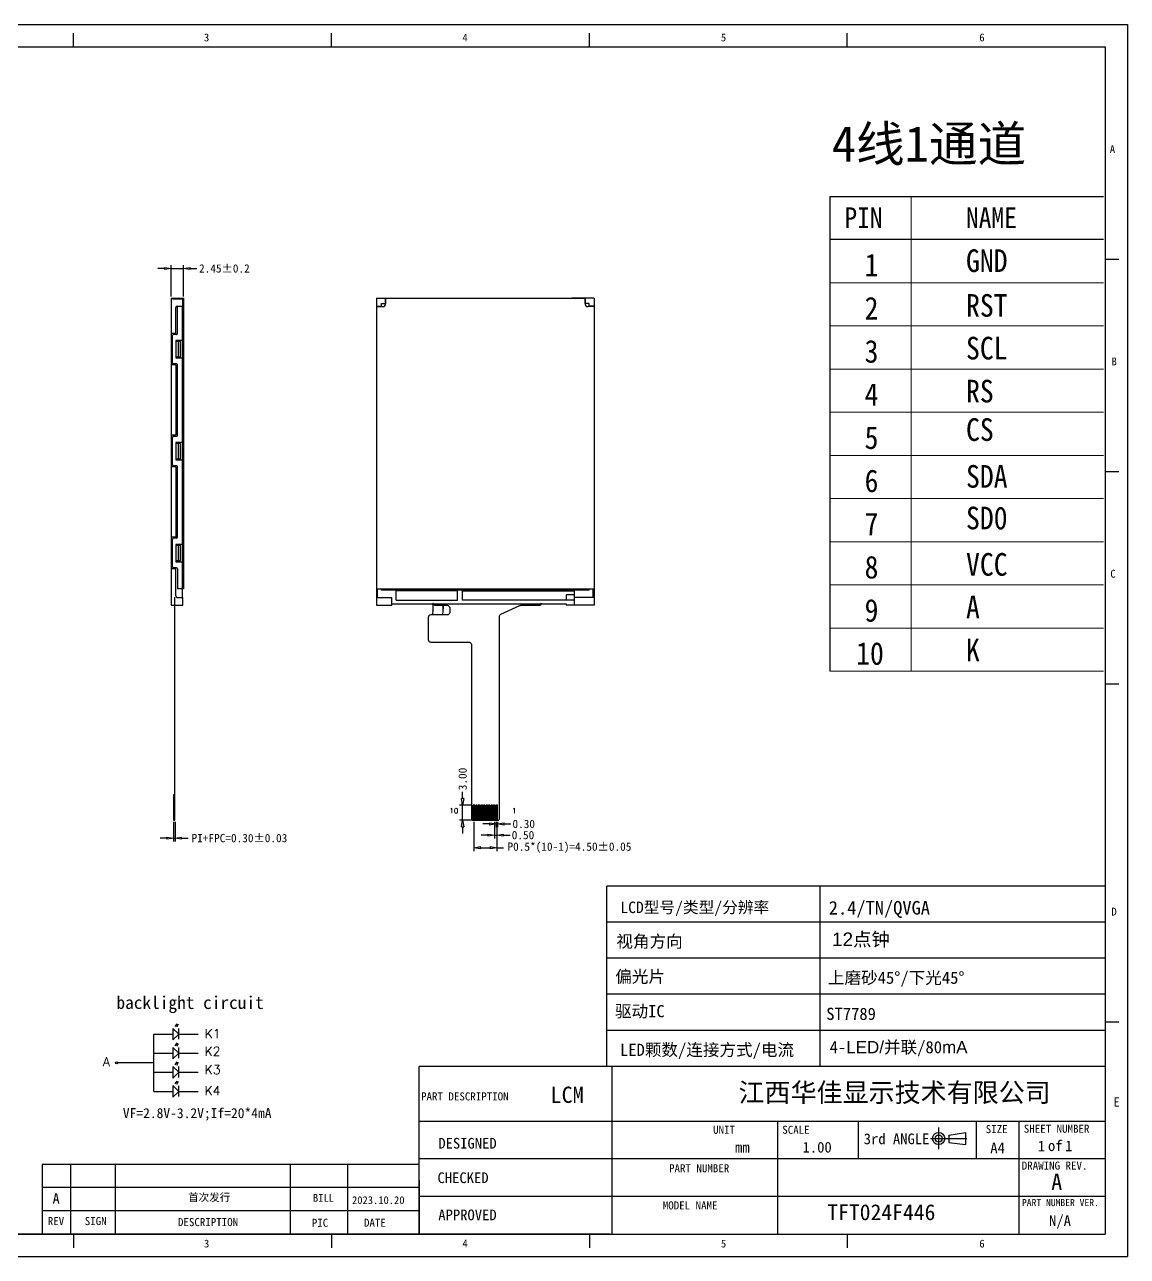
# Model space of a CAD drawing. Header units: millimetres. Extents: x 784 to 1395, y 502 to 744.
# Drawn here: x 1178.5 to 1394.9, y 502.3 to 744 of the extents above; entities that cross this region are included whole.
import ezdxf
from ezdxf.enums import TextEntityAlignment as Align

# ---------------------------------------------------------------- set-up
doc = ezdxf.new("R2010")
doc.units = ezdxf.units.MM
for name, color, linetype in [('BL-Housing', 154, 'Continuous'), ('BL-Reflector', 87, 'Continuous'), ('DIM（标注）', 3, 'Continuous'), ('FPC', 60, 'Continuous'), ('Housing', 7, 'Continuous'), ('LCD', 6, 'Continuous'), ('标 注', 3, 'Continuous')]:
    doc.layers.add(name, color=color, linetype=linetype)
doc.styles.get("Standard").update_dxf_attribs({"font": 'txt', "bigfont": 'gbcbig.shx'})
doc.styles.add('STYLE1', font='', dxfattribs={"width": 0.7})
doc.styles.add('宋', font='', dxfattribs={"height": 2})
doc.styles.add('宋体', font='')
doc.styles.add('黑体', font='')
doc.styles.get('STYLE1').set_extended_font_data('SimSun')
doc.styles.get('宋').set_extended_font_data('SimSun')
doc.styles.get('宋体').set_extended_font_data('SimSun')
doc.styles.get('黑体').set_extended_font_data('楷体_GB2312')
doc.dimstyles.new('标准', dxfattribs={"dimscale": 0.65, "dimtxt": 2.5, "dimasz": 2, "dimexe": 1, "dimexo": 0.5, "dimgap": 0.5, "dimtad": 0, "dimzin": 1, "dimdsep": 46, "dimtxsty": '宋体', "dimblk": 'CLOSEDBLANK', "dimcen": 0, "dimclrd": 5, "dimclre": 5, "dimclrt": 7, "dimadec": 0, "dimazin": 0, "dimtfac": 1, "dimtmove": 0, "dimatfit": 3, "dimldrblk": 'CLOSEDBLANK', "dimfxl": 0, "dimarcsym": 0})

# ---------------------------------------------------------------- blocks, each defined once
blk = doc.blocks.new('THIRD-PROJ_BL0')
at = {"linetype": 'Continuous'}
blk.add_line((257.13, 38.11), (257.13, 34.11), dxfattribs=at)
at = {"color": 7, "linetype": 'Continuous'}
for p, q in [((259.04, 36.73), (262.11, 37.22)), ((262.11, 37.22), (262.11, 34.94)), ((255.59, 36.06), (262.41, 36.06)), ((259.04, 36.73), (259.04, 35.31)), ((259.04, 35.31), (262.11, 34.94))]:
    blk.add_line(p, q, dxfattribs=at)
for centre, radius in [((257.13, 36.08), 1.14), ((257.13, 36.06), 0.67)]:
    blk.add_circle(centre, radius, dxfattribs=at)
blk = doc.blocks.new('_ClosedBlank')
at = {"color": 0, "linetype": 'ByBlock', "lineweight": -2}
for p, q in [((-1, 0.17), (0, 0)), ((-1, 0.17), (-1, -0.17)), ((0, 0), (-1, -0.17))]:
    blk.add_line(p, q, dxfattribs=at)
blk = doc.blocks.new('*D5')
at = {"color": 3, "lineweight": -2}
for p, q in [((1205.95, 696.19), (1204.65, 696.19)), ((1207.25, 690.69), (1207.25, 696.84)), ((1207.25, 696.19), (1209.7, 696.19)), ((1209.7, 690.69), (1209.7, 696.84)), ((1211, 696.19), (1212.3, 696.19))]:
    blk.add_line(p, q, dxfattribs=at)
at = {"layer": 'Defpoints', "color": 0}
for p in [(1209.7, 696.19), (1207.25, 690.36), (1209.7, 690.36)]:
    blk.add_point(p, dxfattribs=at)
at = {"color": 3, "lineweight": -2, "xscale": 1.3, "yscale": 1.3, "zscale": 1.3}
blk.add_blockref('_ClosedBlank', (1207.25, 696.19), dxfattribs=at)
at = {"color": 3, "lineweight": -2, "xscale": 1.3, "yscale": 1.3, "zscale": 1.3, "rotation": 180}
blk.add_blockref('_ClosedBlank', (1209.7, 696.19), dxfattribs=at)
at = {"color": 7, "insert": (1217.7, 696.19), "char_height": 1.625, "attachment_point": 5, "style": '宋体'}
blk.add_mtext('2.45%%P0.2', dxfattribs=at)
blk = doc.blocks.new('zw$A072')
for p, q in [((0, 60.26), (0, 0)), ((0.9, 53.36), (0.9, 58.41)), ((1.2, 58.71), (2.3, 58.71)), ((2.25, 1.55), (2.25, 58.71)), ((2.3, 58.71), (2.3, 60.26)), ((0.9, 53.36), (0, 53.36)), ((1.85, 51.76), (0.95, 51.76)), ((0.95, 51.76), (0.95, 48.76)), ((1.35, 51.76), (1.35, 48.76)), ((1.85, 48.76), (1.85, 51.76)), ((0.95, 48.76), (1.85, 48.76)), ((0.9, 47.16), (0, 47.16)), ((0.9, 47.16), (0.9, 33.36)), ((0.9, 33.36), (0, 33.36)), ((1.85, 31.76), (0.95, 31.76)), ((0.95, 31.76), (0.95, 28.76)), ((1.35, 31.76), (1.35, 28.76)), ((1.85, 28.76), (1.85, 31.76)), ((0.9, 27.16), (0, 27.16)), ((0.9, 27.16), (0.9, 13.36)), ((0.95, 28.76), (1.85, 28.76)), ((0.9, 13.36), (0, 13.36)), ((1.85, 11.76), (0.95, 11.76)), ((0.95, 11.76), (0.95, 8.76)), ((1.35, 11.76), (1.35, 8.76)), ((1.85, 8.76), (1.85, 11.76)), ((0.95, 8.76), (1.85, 8.76)), ((0.9, 7.16), (0, 7.16)), ((0.9, 1.85), (0.9, 7.16)), ((0, 0), (2.3, 0)), ((0.1, 0), (2.2, 0)), ((1.2, 1.55), (2.3, 1.55)), ((2.3, 0), (2.3, 1.55))]:
    blk.add_line(p, q)
blk.add_lwpolyline([(0, 60.26), (2.3, 60.26)])
for centre, start, end in [((1.2, 58.41), 90, 180), ((1.2, 1.85), 180, 270)]:
    blk.add_arc(centre, 0.3, start, end)
blk = doc.blocks.new('werazdf')
at = {"color": 6, "ltscale": 5}
for p, q in [((1527.04, -2654.26), (1529.24, -2654.26)), ((1527.04, -2654.41), (1527.04, -2654.26)), ((1527.04, -2654.41), (1529.09, -2654.41)), ((1529.24, -2655.91), (1528.04, -2655.91)), ((1529.09, -2654.41), (1529.09, -2655.91)), ((1529.24, -2654.26), (1529.24, -2711.32)), ((1528.04, -2707.37), (1528.04, -2711.32)), ((1529.24, -2711.32), (1528.04, -2711.32))]:
    blk.add_line(p, q, dxfattribs=at)
at = {"color": 6}
for p, q in [((1528.04, -2661.17), (1528.04, -2655.91)), ((1527.04, -2666.97), (1527.04, -2661.57)), ((1527.84, -2661.37), (1527.24, -2661.37)), ((1529.24, -2662.57), (1527.69, -2662.57)), ((1527.69, -2662.57), (1527.69, -2665.97)), ((1527.69, -2665.97), (1529.24, -2665.97)), ((1527.84, -2667.17), (1527.24, -2667.17)), ((1528.04, -2681.17), (1528.04, -2667.37)), ((1527.04, -2686.97), (1527.04, -2681.57)), ((1527.84, -2681.37), (1527.24, -2681.37)), ((1529.24, -2682.57), (1527.69, -2682.57)), ((1527.69, -2682.57), (1527.69, -2685.97)), ((1527.84, -2687.17), (1527.24, -2687.17)), ((1527.69, -2685.97), (1529.24, -2685.97)), ((1528.04, -2701.17), (1528.04, -2687.37)), ((1527.04, -2706.97), (1527.04, -2701.57)), ((1527.84, -2701.37), (1527.24, -2701.37)), ((1529.24, -2702.57), (1527.69, -2702.57)), ((1527.69, -2702.57), (1527.69, -2705.97)), ((1527.84, -2707.17), (1527.24, -2707.17)), ((1527.69, -2705.97), (1529.24, -2705.97))]:
    blk.add_line(p, q, dxfattribs=at)
for centre, start, end in [((1527.84, -2661.17), 270, 0), ((1527.24, -2661.57), 90, 180), ((1527.24, -2666.97), 180, 270), ((1527.84, -2667.37), 0, 90), ((1527.24, -2681.57), 90, 180), ((1527.84, -2681.17), 270, 0), ((1527.24, -2686.97), 180, 270), ((1527.84, -2687.37), 0, 90), ((1527.24, -2701.57), 90, 180), ((1527.84, -2701.17), 270, 0), ((1527.24, -2706.97), 180, 270), ((1527.84, -2707.37), 0, 90)]:
    blk.add_arc(centre, 0.2, start, end, dxfattribs=at)
blk = doc.blocks.new('zw$51BB')
for p, q in [((0, 0), (0, -60.26)), ((2.3, -1.55), (2.3, 0)), ((0.9, -6.9), (0.9, -1.85)), ((1.2, -1.55), (2.3, -1.55)), ((2.25, -58.71), (2.25, -1.55)), ((0.9, -6.9), (0, -6.9)), ((1.85, -8.5), (0.95, -8.5)), ((0.95, -8.5), (0.95, -11.5)), ((1.35, -8.5), (1.35, -11.5)), ((1.85, -11.5), (1.85, -8.5)), ((0.95, -11.5), (1.85, -11.5)), ((0.9, -13.1), (0, -13.1)), ((0.9, -13.1), (0.9, -26.9)), ((0.9, -26.9), (0, -26.9)), ((1.85, -28.5), (0.95, -28.5)), ((0.95, -28.5), (0.95, -31.5)), ((1.35, -28.5), (1.35, -31.5)), ((1.85, -31.5), (1.85, -28.5)), ((0.9, -33.1), (0, -33.1)), ((0.9, -33.1), (0.9, -46.9)), ((0.95, -31.5), (1.85, -31.5)), ((0.9, -46.9), (0, -46.9)), ((1.85, -48.5), (0.95, -48.5)), ((0.95, -48.5), (0.95, -51.5)), ((1.35, -48.5), (1.35, -51.5)), ((1.85, -51.5), (1.85, -48.5)), ((0.9, -53.1), (0, -53.1)), ((0.9, -58.41), (0.9, -53.1)), ((0.95, -51.5), (1.85, -51.5)), ((0, -60.26), (2.3, -60.26)), ((0.1, -60.26), (2.2, -60.26)), ((1.2, -58.71), (2.3, -58.71)), ((2.3, -60.26), (2.3, -58.71))]:
    blk.add_line(p, q)
blk.add_lwpolyline([(0, 0), (2.3, 0)])
for centre, start, end in [((1.2, -1.85), 90, 180), ((1.2, -58.41), 180, 270)]:
    blk.add_arc(centre, 0.3, start, end)
blk.add_blockref('werazdf', (-1526.79, 2654.26))
blk = doc.blocks.new('1asdf234adf')
at = {"color": 6}
for p, q in [((1309.01, -5356.56), (1310.21, -5356.56)), ((1309.01, -5356.56), (1309.01, -5411.96)), ((1310.81, -5354.91), (1349.93, -5354.91)), ((1310.81, -5355.96), (1310.81, -5354.91)), ((1349.93, -5355.96), (1349.93, -5354.91)), ((1351.73, -5356.56), (1350.53, -5356.56)), ((1351.73, -5356.56), (1351.73, -5411.96)), ((1309.01, -5411.96), (1351.73, -5411.96))]:
    blk.add_line(p, q, dxfattribs=at)
for centre, start, end in [((1310.21, -5355.96), 270, 0), ((1350.53, -5355.96), 180, 270)]:
    blk.add_arc(centre, 0.6, start, end, dxfattribs=at)
blk = doc.blocks.new('zw$BD5A')
at = {"ltscale": 5}
for p, q in [((0, 58.71), (0.97, 58.71)), ((41.75, 59.24), (41.02, 59.24)), ((0.97, 2.95), (0.97, 3.2))]:
    blk.add_line(p, q, dxfattribs=at)
at = {"color": 7}
blk.add_line((38.86, 2.08), (37.22, 2.08), dxfattribs=at)
at = {"layer": 'BL-Housing', "color": 7, "ltscale": 5}
for p, q in [((0, 60.26), (4.4, 60.26)), ((0, 60.26), (0, 58.71)), ((0, 58.71), (0, 58.46)), ((0.97, 58.61), (0.97, 59.24)), ((0.97, 59.24), (1.8, 59.24)), ((1.7, 60.26), (1.7, 59.24)), ((1.8, 60.06), (1.7, 60.06)), ((42.72, 60.26), (38.32, 60.26)), ((41.02, 60.06), (40.92, 60.06)), ((41.02, 59.24), (41.02, 60.26)), ((41.75, 58.61), (41.75, 59.24)), ((42.72, 58.71), (41.75, 58.71)), ((42.52, 58.71), (42.52, 58.61)), ((42.72, 60.26), (42.72, 59.01)), ((42.72, 59.01), (42.72, 53.36)), ((42.72, 7.16), (42.72, 1.55)), ((0.2, 1.55), (0.2, 3.2)), ((41.75, 2.95), (41.75, 3.2)), ((0, 1.55), (3, 1.55)), ((3, 0), (3, 1.55)), ((3, 0.3), (37.22, 0.3)), ((37.22, 2.08), (37.22, 1.02)), ((37.22, 0.3), (37.22, 0)), ((42.72, 1.55), (38.86, 1.55)), ((42.52, 1.55), (42.52, 1.8))]:
    blk.add_line(p, q, dxfattribs=at)
at = {"layer": 'BL-Housing', "color": 7}
for p, q in [((0, 58.71), (0, 53.36)), ((0.2, 58.61), (0.2, 58.71)), ((42.52, 58.61), (42.52, 58.71)), ((0, 7.16), (0, 0)), ((3.86, 1.02), (3.86, 2.85)), ((15.86, 2.85), (3.86, 2.85)), ((15.86, 1.02), (15.86, 2.85)), ((16.86, 1.02), (16.86, 2.85)), ((16.86, 2.85), (38.86, 2.85)), ((38.86, 0), (38.86, 2.85)), ((42.52, 1.55), (42.52, 3.2)), ((0, 0), (3, 0)), ((3.86, 1.02), (15.86, 1.02)), ((38.86, 1.02), (16.86, 1.02)), ((42.72, 0), (37.22, 0)), ((42.72, 1.8), (42.72, 0))]:
    blk.add_line(p, q, dxfattribs=at)
at = {"layer": 'BL-Reflector', "color": 7}
blk.add_line((41.75, 2.95), (0.97, 2.95), dxfattribs=at)
at = {"layer": 'LCD', "color": 7}
for p, q in [((11.1, -0.71), (11.1, 0.3)), ((11.1, -0.71), (11.1, 0.3)), ((13.1, -0.63), (13.1, 0.3)), ((13.1, -0.63), (13.1, 0.3))]:
    blk.add_line(p, q, dxfattribs=at)
for centre, start in [((9.6, -0.71), 343.6216), ((9.6, -0.71), 343.6216), ((11.6, -0.63), 347.8609), ((11.6, -0.63), 347.8609)]:
    blk.add_arc(centre, 1.5, start, 0, dxfattribs=at)
blk.add_blockref('1asdf234adf', (-1309.01, 5415.17))
blk = doc.blocks.new('*D126')
at = {"color": 3, "lineweight": -2}
for p, q in [((1271.03, 587.58), (1271.03, 586.53)), ((1271.33, 587.58), (1271.33, 586.53)), ((1269.73, 587.18), (1268.43, 587.18)), ((1271.03, 587.18), (1271.33, 587.18)), ((1272.63, 587.18), (1273.93, 587.18))]:
    blk.add_line(p, q, dxfattribs=at)
at = {"layer": 'Defpoints', "color": 0}
for p in [(1271.03, 587.9), (1271.33, 587.9), (1271.33, 587.18)]:
    blk.add_point(p, dxfattribs=at)
at = {"color": 3, "lineweight": -2, "xscale": 1.3, "yscale": 1.3, "zscale": 1.3}
blk.add_blockref('_ClosedBlank', (1271.03, 587.18), dxfattribs=at)
at = {"color": 3, "lineweight": -2, "xscale": 1.3, "yscale": 1.3, "zscale": 1.3, "rotation": 180}
blk.add_blockref('_ClosedBlank', (1271.33, 587.18), dxfattribs=at)
at = {"color": 7, "insert": (1276.45, 587.18), "char_height": 1.625, "attachment_point": 5, "style": '宋体'}
blk.add_mtext('0.30', dxfattribs=at)
blk = doc.blocks.new('*D127')
at = {"color": 3, "lineweight": -2}
for p, q in [((1270.68, 587.58), (1270.68, 584.34)), ((1271.18, 587.58), (1271.18, 584.34)), ((1269.38, 584.99), (1268.08, 584.99)), ((1270.68, 584.99), (1271.18, 584.99)), ((1272.48, 584.99), (1273.78, 584.99))]:
    blk.add_line(p, q, dxfattribs=at)
at = {"layer": 'Defpoints', "color": 0}
for p in [(1270.68, 587.9), (1271.18, 587.9), (1271.18, 584.99)]:
    blk.add_point(p, dxfattribs=at)
at = {"color": 3, "lineweight": -2, "xscale": 1.3, "yscale": 1.3, "zscale": 1.3}
blk.add_blockref('_ClosedBlank', (1270.68, 584.99), dxfattribs=at)
at = {"color": 3, "lineweight": -2, "xscale": 1.3, "yscale": 1.3, "zscale": 1.3, "rotation": 180}
blk.add_blockref('_ClosedBlank', (1271.18, 584.99), dxfattribs=at)
at = {"color": 7, "insert": (1276.3, 584.99), "char_height": 1.625, "attachment_point": 5, "style": '宋体'}
blk.add_mtext('0.50', dxfattribs=at)
blk = doc.blocks.new('*D128')
at = {"color": 3, "lineweight": -2}
for p, q in [((1266.68, 587.58), (1266.68, 581.87)), ((1271.18, 587.58), (1271.18, 581.87)), ((1267.98, 582.52), (1269.88, 582.52)), ((1271.18, 582.52), (1272.48, 582.52))]:
    blk.add_line(p, q, dxfattribs=at)
at = {"layer": 'Defpoints', "color": 0}
for p in [(1266.68, 587.9), (1271.18, 587.9), (1271.18, 582.52)]:
    blk.add_point(p, dxfattribs=at)
at = {"color": 3, "lineweight": -2, "xscale": 1.3, "yscale": 1.3, "zscale": 1.3, "rotation": 180}
blk.add_blockref('_ClosedBlank', (1266.68, 582.52), dxfattribs=at)
at = {"color": 3, "lineweight": -2, "xscale": 1.3, "yscale": 1.3, "zscale": 1.3}
blk.add_blockref('_ClosedBlank', (1271.18, 582.52), dxfattribs=at)
at = {"color": 7, "insert": (1285.42, 582.52), "char_height": 1.625, "attachment_point": 5, "style": '宋体'}
blk.add_mtext('P0.5*(10-1)=4.50%%P0.05', dxfattribs=at)
blk = doc.blocks.new('*D129')
at = {"color": 3, "lineweight": -2}
for p, q in [((1264.46, 592.2), (1264.46, 593.5)), ((1266.21, 590.9), (1263.81, 590.9)), ((1264.46, 587.9), (1264.46, 590.9)), ((1266.24, 587.9), (1263.81, 587.9)), ((1264.46, 586.6), (1264.46, 585.3))]:
    blk.add_line(p, q, dxfattribs=at)
at = {"layer": 'Defpoints', "color": 0}
for p in [(1264.46, 590.9), (1266.53, 590.9), (1266.56, 587.9)]:
    blk.add_point(p, dxfattribs=at)
at = {"color": 3, "lineweight": -2, "xscale": 1.3, "yscale": 1.3, "zscale": 1.3}
for p, rotation in [((1264.46, 590.9), 270), ((1264.46, 587.9), 90)]:
    blk.add_blockref('_ClosedBlank', p, dxfattribs=dict(at, rotation=rotation))
at = {"color": 7, "insert": (1264.46, 596.01), "char_height": 1.625, "attachment_point": 5, "rotation": 90, "style": '宋体'}
blk.add_mtext('3.00', dxfattribs=at)
blk = doc.blocks.new('*D135')
at = {"color": 3, "lineweight": -2}
for p, q in [((1207.71, 587.58), (1207.71, 583.75)), ((1208.01, 587.58), (1208.01, 583.75)), ((1206.41, 584.4), (1205.11, 584.4)), ((1207.71, 584.4), (1208.01, 584.4)), ((1209.31, 584.4), (1210.61, 584.4))]:
    blk.add_line(p, q, dxfattribs=at)
at = {"layer": 'Defpoints', "color": 0}
for p in [(1207.71, 587.9), (1208.01, 587.9), (1208.01, 584.4)]:
    blk.add_point(p, dxfattribs=at)
at = {"color": 3, "lineweight": -2, "xscale": 1.3, "yscale": 1.3, "zscale": 1.3}
blk.add_blockref('_ClosedBlank', (1207.71, 584.4), dxfattribs=at)
at = {"color": 3, "lineweight": -2, "xscale": 1.3, "yscale": 1.3, "zscale": 1.3, "rotation": 180}
blk.add_blockref('_ClosedBlank', (1208.01, 584.4), dxfattribs=at)
at = {"color": 7, "insert": (1220.65, 584.4), "char_height": 1.625, "attachment_point": 5, "style": '宋体'}
blk.add_mtext('PI+FPC=0.30%%P0.03', dxfattribs=at)

msp = doc.modelspace()

# ---------------------------------------------------------------- linework, layer by layer
at = {"color": 7, "linetype": 'Continuous'}
for p, q in [((1052.321, 744.05), (1394.92, 744.05)), ((1394.92, 744.05), (1394.92, 502.327)), ((1052.321, 502.327), (1394.92, 502.327))]:
    msp.add_line(p, q, dxfattribs=at)
at = {"linetype": 'Continuous'}
for p, q in [((1188.108, 739.665), (1188.108, 742.405)), ((1238.721, 739.665), (1238.721, 742.405)), ((1289.333, 739.665), (1289.333, 742.405)), ((1339.945, 739.665), (1339.945, 742.405)), ((1052.321, 739.665), (1390.535, 739.665)), ((1390.535, 739.665), (1390.535, 506.712)), ((1390.535, 698.009), (1393.276, 698.009)), ((1390.535, 656.352), (1393.276, 656.352)), ((1390.535, 614.696), (1393.276, 614.696)), ((1390.535, 548.368), (1393.276, 548.368)), ((1056.706, 506.712), (1390.535, 506.712)), ((1188.108, 506.712), (1188.108, 503.971)), ((1238.721, 506.712), (1238.721, 503.971)), ((1289.333, 506.712), (1289.333, 503.971)), ((1339.945, 506.712), (1339.945, 503.971))]:
    msp.add_line(p, q, dxfattribs=at)
for p, q in [((1336.546, 710.343), (1390.253, 710.343)), ((1390.253, 701.873), (1336.546, 701.873))]:
    msp.add_line(p, q)
at = {"color": 30}
for p, q in [((1208.005, 592.901), (1207.705, 592.901)), ((1207.705, 592.901), (1207.705, 587.901)), ((1207.705, 587.901), (1207.885, 587.901))]:
    msp.add_line(p, q, dxfattribs=at)
at = {"color": 4, "linetype": 'Continuous'}
for p, q in [((1390.535, 574.979), (1292.758, 574.979)), ((1292.758, 539.598), (1292.758, 574.979)), ((1334.612, 539.598), (1334.612, 574.979)), ((1390.535, 567.903), (1292.758, 567.903)), ((1390.535, 560.827), (1292.758, 560.827)), ((1390.535, 553.751), (1292.758, 553.751)), ((1390.535, 546.675), (1292.758, 546.675)), ((1255.938, 506.712), (1255.938, 539.598)), ((1390.535, 539.598), (1255.938, 539.598)), ((1293.823, 506.712), (1293.823, 539.598)), ((1331.869, 539.598), (1331.869, 539.598)), ((1390.535, 539.598), (1331.869, 539.598)), ((1341.647, 539.598), (1341.647, 539.598)), ((1390.535, 539.598), (1341.647, 539.598)), ((1312.765, 528.812), (1255.938, 528.812)), ((1390.535, 528.812), (1312.765, 528.812)), ((1326.341, 506.712), (1326.341, 528.812)), ((1342.127, 521.445), (1342.127, 528.812)), ((1365.279, 521.445), (1365.279, 528.812)), ((1373.698, 506.712), (1373.697, 528.812)), ((1255.938, 520.375), (1181.92, 520.375)), ((1181.92, 520.375), (1181.92, 506.712)), ((1187.524, 520.375), (1187.524, 506.712)), ((1196.251, 520.375), (1196.251, 506.712)), ((1230.696, 506.712), (1230.696, 520.375)), ((1241.851, 520.375), (1241.851, 506.712)), ((1312.765, 521.445), (1255.938, 521.445)), ((1390.535, 521.445), (1312.765, 521.445)), ((1255.938, 515.82), (1181.92, 515.82)), ((1255.938, 517.236), (1255.938, 506.712)), ((1312.765, 514.079), (1255.938, 514.079)), ((1390.535, 514.079), (1312.765, 514.079)), ((1255.938, 511.266), (1181.92, 511.266)), ((1250.329, 506.712), (1156.247, 506.712)), ((1293.323, 506.712), (1222.288, 506.712))]:
    msp.add_line(p, q, dxfattribs=at)
at = {"lineweight": 0}
for points in [[(1352.513, 710.343), (1352.513, 617.171)], [(1336.546, 693.403), (1390.253, 693.403)], [(1336.546, 684.933), (1390.253, 684.933)], [(1336.546, 676.462), (1390.253, 676.462)], [(1336.546, 667.992), (1390.253, 667.992)], [(1336.546, 659.522), (1390.253, 659.522)], [(1336.546, 651.052), (1390.253, 651.052)], [(1336.546, 642.582), (1390.253, 642.582)], [(1336.546, 634.112), (1390.253, 634.112)], [(1336.546, 625.641), (1390.253, 625.641)], [(1336.546, 617.171), (1390.253, 617.171)]]:
    msp.add_lwpolyline(points, dxfattribs=at)
at = {"color": 30, "lineweight": 9}
msp.add_lwpolyline([(1207.885, 631.641), (1208.005, 631.641), (1208.005, 587.901), (1207.885, 587.901)], close=True, dxfattribs=at)
at = {"layer": 'DIM（标注）', "color": 0}
msp.add_line((1336.546, 710.343), (1336.546, 617.171), dxfattribs=at)
at = {"layer": 'FPC', "color": 2}
msp.add_lwpolyline([(1266.53, 587.901), (1266.53, 590.901), (1266.53, 587.901), (1266.83, 587.901), (1266.83, 590.901), (1266.53, 590.901)], dxfattribs=at)
for points in [[(1267.03, 590.901), (1267.03, 587.901), (1267.33, 587.901), (1267.33, 590.901)], [(1267.53, 590.901), (1267.53, 587.901), (1267.83, 587.901), (1267.83, 590.901)], [(1268.03, 590.901), (1268.03, 587.901), (1268.33, 587.901), (1268.33, 590.901)], [(1268.53, 590.901), (1268.53, 587.901), (1268.83, 587.901), (1268.83, 590.901)], [(1269.03, 590.901), (1269.03, 587.901), (1269.33, 587.901), (1269.33, 590.901)], [(1269.53, 590.901), (1269.53, 587.901), (1269.83, 587.901), (1269.83, 590.901)], [(1270.03, 590.901), (1270.03, 587.901), (1270.33, 587.901), (1270.33, 590.901)], [(1270.53, 590.901), (1270.53, 587.901), (1270.83, 587.901), (1270.83, 590.901)], [(1271.03, 590.901), (1271.03, 587.901), (1271.33, 587.901), (1271.33, 590.901)]]:
    msp.add_lwpolyline(points, close=True, dxfattribs=at)
at = {"layer": 'Housing', "color": 3}
for p, q in [((1207.572, 547.076), (1208.782, 545.943)), ((1207.572, 547.076), (1207.572, 544.81)), ((1208.357, 547.982), (1208.002, 547.414)), ((1208.647, 547.878), (1208.292, 547.31)), ((1208.782, 544.947), (1208.782, 547.067)), ((1203.859, 545.943), (1207.572, 545.943)), ((1203.859, 534.695), (1203.859, 545.943)), ((1208.782, 545.943), (1207.572, 544.81)), ((1208.782, 545.943), (1207.572, 544.81)), ((1208.357, 544.233), (1208.002, 543.665)), ((1208.647, 544.128), (1208.292, 543.56)), ((1208.782, 545.943), (1212.569, 545.943)), ((1203.859, 542.194), (1207.572, 542.194)), ((1207.572, 543.327), (1208.782, 542.194)), ((1207.572, 543.327), (1207.572, 541.061)), ((1208.782, 542.194), (1207.572, 541.061)), ((1208.782, 541.197), (1208.782, 543.317)), ((1208.782, 542.194), (1212.569, 542.194)), ((1203.859, 540.319), (1196.559, 540.319)), ((1207.572, 539.578), (1207.572, 537.312)), ((1207.572, 539.578), (1208.782, 538.445)), ((1208.357, 540.484), (1208.002, 539.916)), ((1208.647, 540.379), (1208.292, 539.811)), ((1208.782, 537.448), (1208.782, 539.568)), ((1203.859, 538.445), (1207.572, 538.445)), ((1208.782, 538.445), (1207.572, 537.312)), ((1208.357, 536.734), (1208.002, 536.166)), ((1208.647, 536.63), (1208.292, 536.062)), ((1208.782, 538.445), (1212.569, 538.445)), ((1203.859, 534.695), (1207.572, 534.695)), ((1207.572, 535.828), (1207.572, 533.563)), ((1207.572, 535.828), (1208.782, 534.695)), ((1208.782, 534.695), (1207.572, 533.563)), ((1208.782, 533.699), (1208.782, 535.819)), ((1208.782, 534.695), (1212.569, 534.695))]:
    msp.add_line(p, q, dxfattribs=at)
at = {"layer": 'Housing', "color": 30}
msp.add_lwpolyline([(1258.63, 630.601, 0.4142136), (1259.13, 630.101), (1261.42, 630.101, -0.4142136), (1261.92, 629.601), (1261.92, 628.701, -0.4142136), (1261.42, 628.201), (1258.197, 628.201, 0.4142136), (1257.697, 627.701), (1257.697, 623.39, 0.4142136), (1258.197, 622.89), (1265.68, 622.89, -0.4142136), (1266.18, 622.39), (1266.18, 588.201, 0.4142136), (1266.48, 587.901), (1271.38, 587.901, 0.4142136), (1271.68, 588.201), (1271.68, 627.882, -0.2922235), (1271.97, 628.335), (1275.684, 630.055, -0.1088184), (1275.895, 630.101), (1279.43, 630.101, 0.4142136), (1279.93, 630.601)], format="xyb", dxfattribs=at)
at = {"layer": 'Housing', "color": 3}
msp.add_circle((1196.559, 540.319), 0.2, dxfattribs=at)
at = {"layer": 'LCD', "color": 7}
for p, q in [((1258.494, 628.201), (1258.606, 628.583)), ((1258.667, 629.006), (1258.667, 630.401)), ((1260.509, 628.201), (1260.633, 628.779)), ((1260.667, 629.095), (1260.667, 630.401))]:
    msp.add_line(p, q, dxfattribs=at)
for centre, start in [((1257.167, 629.006), 343.62162), ((1259.167, 629.095), 347.86092)]:
    msp.add_arc(centre, 1.5, start, 0, dxfattribs=at)

# ---------------------------------------------------------------- block references
at = {"color": 30}
for name, p in [('zw$A072', (1207.251, 630.101)), ('zw$51BB', (1207.251, 690.361)), ('zw$BD5A', (1247.57, 630.101))]:
    msp.add_blockref(name, p, dxfattribs=at)
at = {"color": 4, "linetype": 'Continuous', "xscale": 1.052366515200265, "yscale": 1.052366515200265, "zscale": 1.052366515200265}
msp.add_blockref('THIRD-PROJ_BL0', (1087.286, 487.487), dxfattribs=at)

# ---------------------------------------------------------------- texts
at = {"color": 4, "linetype": 'Continuous', "style": '宋体'}
for s, height, p in [('3', 1.535, (1213.694, 740.766)), ('4', 1.535, (1264.414, 740.748)), ('5', 1.535, (1315.146, 740.766)), ('6', 1.535, (1365.858, 740.774)), ('A', 1.535, (1391.469, 718.859)), ('B', 1.535, (1391.814, 677.189)), ('C', 1.535, (1391.566, 635.526)), ('D', 1.535, (1391.787, 569.211)), ('PART DESCRIPTION', 1.57855, (1256.3, 532.93)), ('E', 1.842, (1392.181, 531.716)), ('UNIT', 1.5785, (1313.62, 526.377)), ('SCALE', 1.5785, (1327.195, 526.377)), ('SIZE', 1.5785, (1367.122, 526.512)), ('SHEET NUMBER', 1.57855, (1374.594, 526.589)), ('3rd ANGLE', 2.1047, (1343.179, 524.339)), ('PART NUMBER', 1.57855, (1304.971, 518.831)), ('DRAWING REV.', 1.57855, (1374.196, 519.353)), ('MODEL NAME', 1.5785, (1303.743, 511.534)), ('PART NUMBER VER.', 1.38768, (1374.224, 512.187)), ('3', 1.535, (1213.694, 504.076)), ('4', 1.535, (1264.414, 504.094)), ('5', 1.535, (1315.146, 504.076)), ('6', 1.535, (1365.858, 504.068))]:
    msp.add_text(s, height=height, dxfattribs=at).set_placement(p)
at = {"linetype": 'Continuous', "style": 'STYLE1', "width": 0.9}
for s, p in [('PIN', (1339.391, 704.125)), ('NAME', (1363.25, 704.125))]:
    msp.add_text(s, height=4.0793, dxfattribs=at).set_placement(p)
at = {"lineweight": 0, "style": 'STYLE1', "width": 0.9}
for s, height, p in [('1', 4.443, (1343.35, 694.653)), ('GND', 4.4434, (1363.25, 695.51)), ('2', 4.443, (1343.35, 686.182)), ('RST', 4.4434, (1363.25, 686.722)), ('3', 4.443, (1343.35, 677.712)), ('SCL', 4.4434, (1363.25, 678.344)), ('RS', 4.4434, (1363.25, 669.904)), ('4', 4.443, (1343.35, 669.242)), ('5', 4.443, (1343.35, 660.772)), ('CS', 4.4434, (1363.25, 662.355)), ('SDA', 4.4434, (1363.25, 653.17)), ('6', 4.443, (1343.35, 652.302)), ('7', 4.443, (1343.35, 643.831)), ('SD0', 4.4434, (1363.25, 645.001)), ('8', 4.443, (1343.35, 635.361)), ('VCC', 4.4434, (1363.25, 635.901)), ('9', 4.443, (1343.35, 626.891)), ('A', 4.443, (1363.25, 627.523)), ('10', 4.4434, (1341.684, 618.421)), ('K', 4.443, (1363.25, 619.083))]:
    msp.add_text(s, height=height, dxfattribs=at).set_placement(p)
at = {"color": 0, "linetype": 'Continuous', "style": '宋体'}
for s, height, rotation, p in [('LCD型号/类型/分辨率', 2.2555, 359.99988, (1310.008, 569.695)), ('视角方向', 2.3868, 359.99988, (1301.139, 562.94)), ('偏光片', 2.3868, 0.00012, (1299.299, 556.05)), ('驱动IC', 2.3868, 0.00012, (1299.233, 549.254)), ('LED颗数/连接方式/电流', 2.38677, 0.00012, (1312.425, 541.672))]:
    msp.add_text(s, height=height, rotation=rotation, dxfattribs=at).set_placement(p, align=Align.CENTER)
at = {"color": 1, "linetype": 'Continuous', "style": '宋体'}
for s, height, p in [('LCM ', 3.1966, (1286.048, 532.439)), ('A', 3.197, (1381.06, 515.339)), ('A', 2.046, (1184.674, 512.663))]:
    msp.add_text(s, height=height, dxfattribs=at).set_placement(p, align=Align.CENTER)
at = {"color": 4, "linetype": 'Continuous', "style": '宋体'}
for s, height, p in [('DESIGNED', 2.1047, (1265.409, 523.473)), ('1.00', 2.1047, (1334.036, 522.693)), ('A4', 2.1047, (1369.453, 522.566)), ('1', 2.105, (1378.025, 522.914)), ('of', 2.1047, (1380.774, 522.997)), ('1', 2.105, (1383.432, 522.954)), ('mm', 2.1047, (1319.355, 522.693)), ('CHECKED', 2.1047, (1264.538, 516.709)), ('REV', 1.5785, (1184.647, 508.464)), ('SIGN', 1.5785, (1192.443, 508.464)), ('APPROVED', 2.1047, (1265.409, 509.411)), ('N/A', 2.1047, (1381.701, 508.28)), ('DESCRIPTION', 1.57855, (1214.492, 508.265)), ('DATE', 1.5785, (1247.241, 508.148))]:
    msp.add_text(s, height=height, dxfattribs=at).set_placement(p, align=Align.CENTER)
msp.add_text('PIC', height=1.5785, rotation=0.26479, dxfattribs=at).set_placement((1236.474, 508.123), align=Align.CENTER)
at = {"color": 30, "insert": (1336.894, 724.155), "char_height": 7, "width": 53.08853, "attachment_point": 1, "style": '宋体'}
msp.add_mtext('{\\C1;4线1通道}', dxfattribs=at)
at = {"color": 1, "attachment_point": 1, "style": '宋体'}
for s, insert, char_height, width in [('{\\fArial|b0|i0|c0|p32;12}点钟', (1336.961, 565.883), 2.65356, 83.09594), ('4-{\\fArial|b0|i0|c0|p32;LED/}并联/80{\\fArial|b0|i0|c0|p32;mA}', (1336.491, 544.579), 2.3882, 30.41482)]:
    msp.add_mtext(s, dxfattribs=dict(at, insert=insert, char_height=char_height, width=width))
at = {"color": 2, "attachment_point": 1}
for s, insert, char_height, width, style in [('{\\fSimSun|b1|i0|c134|p2;\\C4;江西华佳显示技术有限公司}', (1318.596, 536.359), 3.744, 73.64943, '黑体'), ('{\\fSimSun|b0|i0|c134|p2;\\W6.94771;  }{\\C1;首次发行}', (1196.251, 514.656), 1.51562, 37.37608, '宋体'), ('{\\C1;BILL}', (1235.087, 514.566), 1.5156, 11.15509, '宋体'), ('{\\C1;2023.10.20}', (1242.747, 514.119), 1.51562, 11.15509, '宋'), ('{\\fSimSun|b0|i0|c134|p2;\\W4.19289; }{\\C1;TFT024F446}', (1327.123, 512.554), 3.12, 40.46525, '宋体')]:
    msp.add_mtext(s, dxfattribs=dict(at, insert=insert, char_height=char_height, width=width, style=style))
at = {"color": 1, "style": '宋体'}
for tag, p, height in [('2.4/TN/QVGA', (1336.317, 569.411), 2.654), ('上磨砂45°/下光45°', (1336.147, 555.814), 2.388), ('ST7789', (1335.824, 548.731), 2.388)]:
    msp.add_attdef(tag, p, '', height=height, dxfattribs=at)
at = {"layer": 'FPC', "color": 0, "insert": (1261.886, 590.287), "char_height": 1, "width": 1.84102, "attachment_point": 1}
msp.add_mtext('10', dxfattribs=at)
at = {"layer": 'FPC', "color": 0, "insert": (1274.16, 590.298), "char_height": 1, "attachment_point": 1}
msp.add_mtext('1', dxfattribs=at)
at = {"layer": 'Housing', "color": 3}
for s, height, p in [('K1', 1.7741, (1213.846, 545.13)), ('K2', 1.7741, (1213.804, 541.683)), ('A', 1.774, (1193.863, 539.639)), ('K3', 1.7741, (1213.831, 538.096)), ('K4', 1.7741, (1213.804, 533.969))]:
    msp.add_text(s, height=height, dxfattribs=at).set_placement(p)
at = {"layer": '标 注', "color": 2, "width": 35.74258, "attachment_point": 1}
for s, insert, char_height in [('{\\fSimSun|b0|i0|c134|p2;\\W2.11839; }{\\fSimSun|b0|i0|c134|p2;backlight circuit }', (1192.909, 553.379), 2.5), ('{\\fSimSun|b0|i0|c134|p2;\\W0.43093; }{\\fSimSun|b0|i0|c134|p2;VF=2.8V-3.2V;If=20*4mA}', (1197.079, 531.411), 1.95)]:
    msp.add_mtext(s, dxfattribs=dict(at, insert=insert, char_height=char_height))

# ---------------------------------------------------------------- dimensions: what is measured, and where the dimension line sits
at = {"color": 30}
dim = msp.add_linear_dim(base=(1209.701, 696.187), p1=(1207.251, 690.361), p2=(1209.701, 690.361), text='<>%%P0.2', dimstyle='标准', override={"dimblk": 'ClosedBlank', "dimclrd": 3, "dimclre": 3}, dxfattribs=at)
dim.commit()
dim.dimension.update_dxf_attribs({"geometry": '*D5', "text_midpoint": (1217.695, 696.187), "dimtype": 160})
dim = msp.add_linear_dim(base=(1264.461, 590.901), p1=(1266.56, 587.901), p2=(1266.53, 590.901), angle=90, dimstyle='标准', override={"dimclrd": 3, "dimclre": 3}, dxfattribs=at)
dim.commit()
dim.dimension.update_dxf_attribs({"geometry": '*D129', "text_midpoint": (1264.461, 596.011)})
for base, p1, p2, text, picture, middle in [((1208.005, 584.397), (1207.705, 587.901), (1208.005, 587.901), 'PI+FPC=<>%%P0.03', '*D135', (1220.653, 584.397)), ((1271.18, 582.524), (1266.68, 587.901), (1271.18, 587.901), 'P0.5*(10-1)=<>%%P0.05', '*D128', (1285.417, 582.524))]:
    dim = msp.add_linear_dim(base=base, p1=p1, p2=p2, text=text, dimstyle='标准', override={"dimtxsty": '宋体', "dimclrd": 3, "dimclre": 3}, dxfattribs=at)
    dim.commit()
    dim.dimension.update_dxf_attribs({"geometry": picture, "text_midpoint": middle})
for base, p1, p2, picture, middle in [((1271.18, 584.987), (1270.68, 587.901), (1271.18, 587.901), '*D127', (1276.304, 584.987)), ((1271.33, 587.18), (1271.03, 587.901), (1271.33, 587.901), '*D126', (1276.454, 587.18))]:
    dim = msp.add_linear_dim(base=base, p1=p1, p2=p2, dimstyle='标准', override={"dimclrd": 3, "dimclre": 3}, dxfattribs=at)
    dim.commit()
    dim.dimension.update_dxf_attribs({"geometry": picture, "text_midpoint": middle})

doc.saveas('drawing.dxf')
